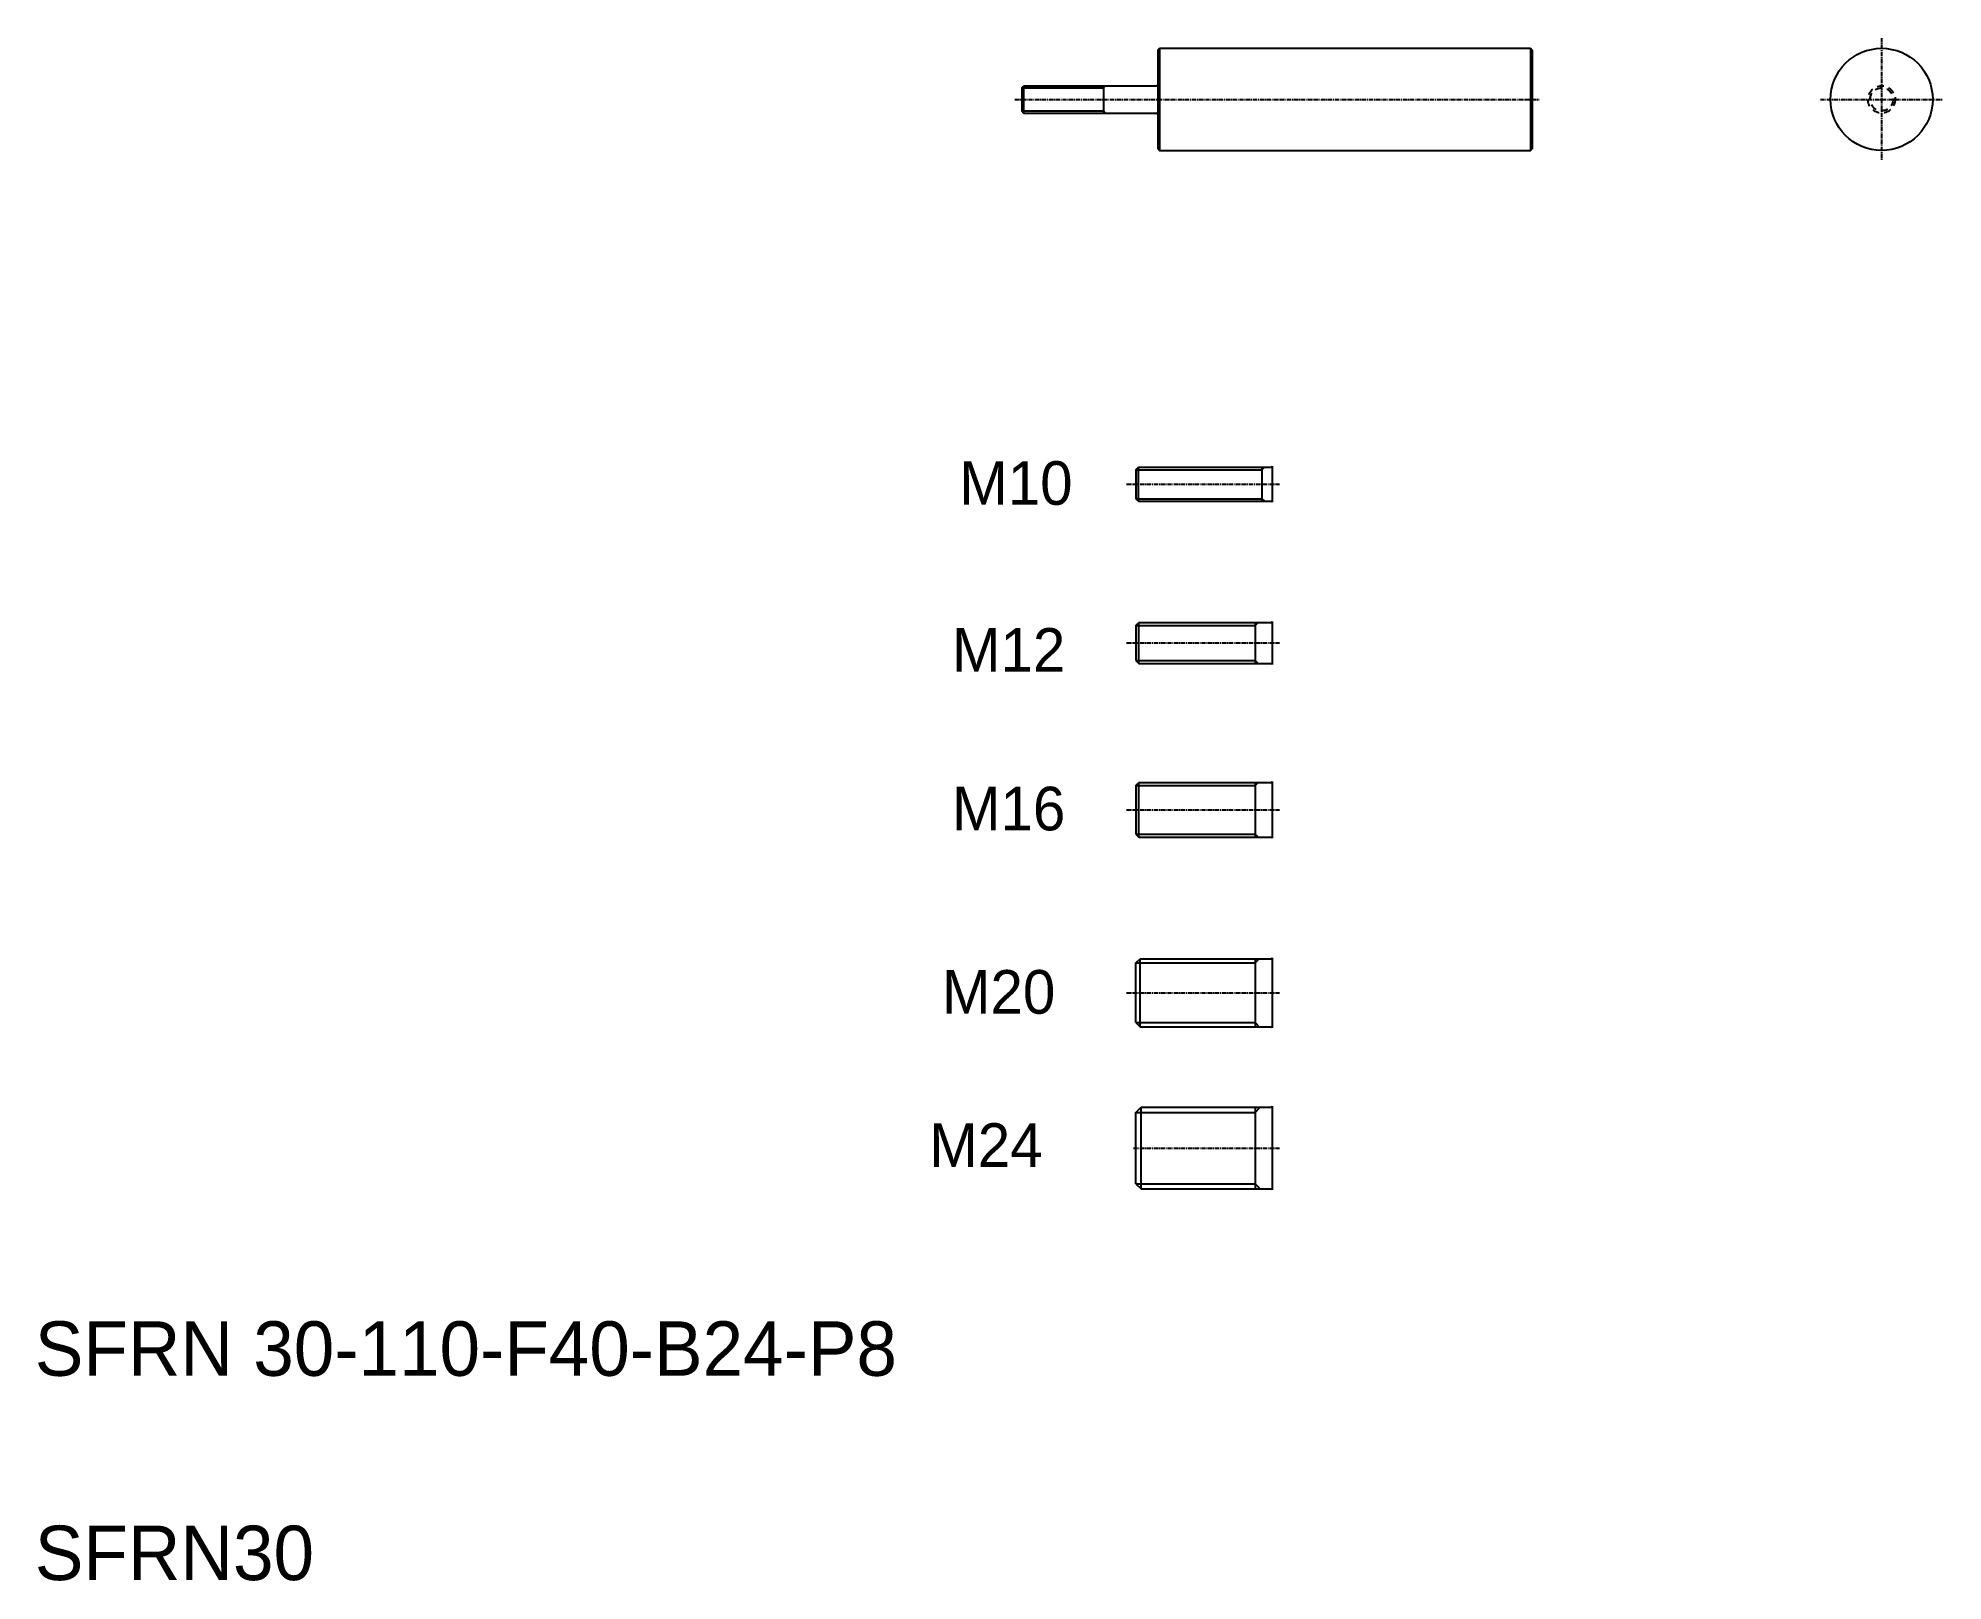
# Model space of a CAD drawing. Extents: x 56 to 616, y 72 to 525.
import ezdxf

# ---------------------------------------------------------------- set-up
doc = ezdxf.new("R2010")
doc.units = 0
doc.linetypes.add('CENTER', pattern=[2, 1.25, -0.25, 0.25, -0.25])
doc.linetypes.add('DASHED', pattern=[3.5, 2, -1.5])
doc.layers.get('0').update_dxf_attribs({"linetype": 'CONTINUOUS'})
doc.layers.add('CENTER', color=1, linetype='CENTER')

msp = doc.modelspace()

# ---------------------------------------------------------------- linework, layer by layer
at = {"color": 7, "linetype": 'CONTINUOUS'}
for p, q in [((385.45, 521.14), (385.95, 521.64)), ((385.45, 521.14), (385.45, 492.14)), ((385.95, 521.64), (494.95, 521.64)), ((385.95, 521.64), (385.95, 491.64)), ((494.95, 521.64), (494.95, 491.64)), ((494.95, 521.64), (495.45, 521.14)), ((495.45, 521.14), (495.45, 492.14)), ((345.45, 510.01), (346.07, 510.64)), ((346.07, 510.64), (385.15, 510.64)), ((346.07, 502.64), (346.07, 510.64)), ((345.45, 503.26), (346.07, 502.64)), ((346.07, 502.64), (385.15, 502.64)), ((385.45, 492.14), (385.95, 491.64)), ((385.95, 491.64), (494.95, 491.64)), ((494.95, 491.64), (495.45, 492.14)), ((378.99, 397.86), (379.74, 398.61)), ((379.74, 398.61), (418.69, 398.61)), ((379.74, 388.61), (379.74, 398.61)), ((378.99, 389.36), (379.74, 388.61)), ((379.74, 388.61), (418.69, 388.61)), ((378.99, 352.11), (379.87, 352.99)), ((379.87, 352.99), (418.69, 352.99)), ((379.87, 340.99), (379.87, 352.99)), ((378.99, 341.86), (379.87, 340.99)), ((379.87, 340.99), (418.69, 340.99)), ((378.99, 305.1), (379.87, 305.98)), ((379.87, 305.98), (418.69, 305.98)), ((379.87, 289.98), (379.87, 305.98)), ((378.99, 290.85), (379.87, 289.98)), ((379.87, 289.98), (418.69, 289.98)), ((378.99, 253.01), (380.24, 254.26)), ((380.24, 234.26), (380.24, 254.26)), ((380.24, 254.26), (418.69, 254.26)), ((378.99, 235.51), (380.24, 234.26)), ((380.24, 234.26), (418.69, 234.26)), ((378.99, 209.15), (380.49, 210.65)), ((380.49, 186.65), (380.49, 210.65)), ((380.49, 210.65), (418.69, 210.65)), ((378.99, 188.15), (380.49, 186.65)), ((380.49, 186.65), (418.69, 186.65))]:
    msp.add_line(p, q, dxfattribs=at)
at = {"color": 3, "linetype": 'CONTINUOUS'}
for p, q in [((345.45, 510.01), (369.45, 510.01)), ((369.45, 510.01), (370.07, 510.64)), ((345.45, 503.26), (369.45, 503.26)), ((369.45, 503.26), (370.07, 502.64)), ((378.99, 397.86), (415.99, 397.86)), ((415.99, 397.86), (416.74, 398.61)), ((378.99, 389.36), (415.99, 389.36)), ((415.99, 389.36), (416.74, 388.61)), ((413.99, 352.11), (414.87, 352.99)), ((378.99, 352.11), (413.99, 352.11)), ((378.99, 341.86), (413.99, 341.86)), ((413.99, 341.86), (414.87, 340.99)), ((378.99, 305.1), (413.99, 305.1)), ((413.99, 305.1), (414.87, 305.98)), ((378.99, 290.85), (413.99, 290.85)), ((413.99, 290.85), (414.87, 289.98)), ((378.99, 253.01), (413.99, 253.01)), ((413.99, 253.01), (415.24, 254.26)), ((378.99, 235.51), (413.99, 235.51)), ((413.99, 235.51), (415.24, 234.26)), ((378.99, 209.15), (413.99, 209.15)), ((413.99, 209.15), (415.49, 210.65)), ((378.99, 188.15), (413.99, 188.15)), ((413.99, 188.15), (415.49, 186.65))]:
    msp.add_line(p, q, dxfattribs=at)
for p, q in [((345.45, 510.01), (345.45, 503.26)), ((495.45, 513.89), (495.45, 513.89)), ((495.45, 506.64), (495.45, 506.64)), ((378.99, 397.86), (378.99, 389.36)), ((378.99, 352.11), (378.99, 341.86)), ((378.99, 305.1), (378.99, 290.85)), ((378.99, 235.51), (378.99, 253.01)), ((378.99, 188.15), (378.99, 209.15))]:
    msp.add_line(p, q)
at = {"color": 7}
for p, q in [((369.45, 510.64), (369.45, 502.64)), ((415.99, 398.61), (415.99, 388.61)), ((418.99, 398.91), (418.99, 388.31)), ((413.99, 352.99), (413.99, 340.99)), ((418.99, 353.29), (418.99, 340.69)), ((413.99, 305.98), (413.99, 289.98)), ((418.99, 306.28), (418.99, 289.68)), ((413.99, 254.26), (413.99, 234.26)), ((418.99, 254.56), (418.99, 233.96)), ((413.99, 210.65), (413.99, 186.65)), ((418.99, 210.95), (418.99, 186.35))]:
    msp.add_line(p, q, dxfattribs=at)
at = {"color": 7, "linetype": 'CONTINUOUS'}
msp.add_circle((598.07, 506.64), 15, dxfattribs=at)
at = {"color": 3, "linetype": 'DASHED'}
for radius in [4, 3.38]:
    msp.add_circle((598.07, 506.64), radius, dxfattribs=at)
at = {"color": 7, "linetype": 'CONTINUOUS'}
for centre, start, end in [((385.15, 510.94), 270, 0), ((385.15, 502.34), 0, 90), ((418.69, 398.91), 270, 0), ((418.69, 388.31), 0, 90), ((418.69, 353.29), 270, 0), ((418.69, 340.69), 0, 90), ((418.69, 306.28), 270, 0), ((418.69, 289.68), 0, 90), ((418.69, 254.56), 270, 0), ((418.69, 233.96), 0, 90), ((418.69, 210.95), 270, 0), ((418.69, 186.35), 0, 90)]:
    msp.add_arc(centre, 0.3, start, end, dxfattribs=at)
at = {"layer": 'CENTER', "color": 1, "linetype": 'CENTER'}
for p, q in [((598.07, 524.64), (598.07, 488.64)), ((343.39, 506.64), (497.45, 506.64)), ((580.07, 506.64), (616.07, 506.64)), ((376.22, 393.61), (421.16, 393.61)), ((376.22, 346.99), (421.16, 346.99)), ((376.22, 297.98), (421.16, 297.98)), ((376.22, 244.26), (421.16, 244.26)), ((378.23, 198.65), (421.16, 198.65))]:
    msp.add_line(p, q, dxfattribs=at)

# ---------------------------------------------------------------- texts
for s, height, p in [('M10', 12.8, (327.08, 387.57)), ('M12', 12.8, (324.95, 338.56)), ('M16', 12.8, (324.95, 291.96)), ('M20', 12.8, (322.01, 238.13)), ('M24', 12.8, (318.27, 193.14)), ('SFRN 30-110-F40-B24-P8', 16, (55.49, 131.77)), ('SFRN30', 16, (55.49, 71.77))]:
    msp.add_text(s, height=height).set_placement(p)

doc.saveas('drawing.dxf')
